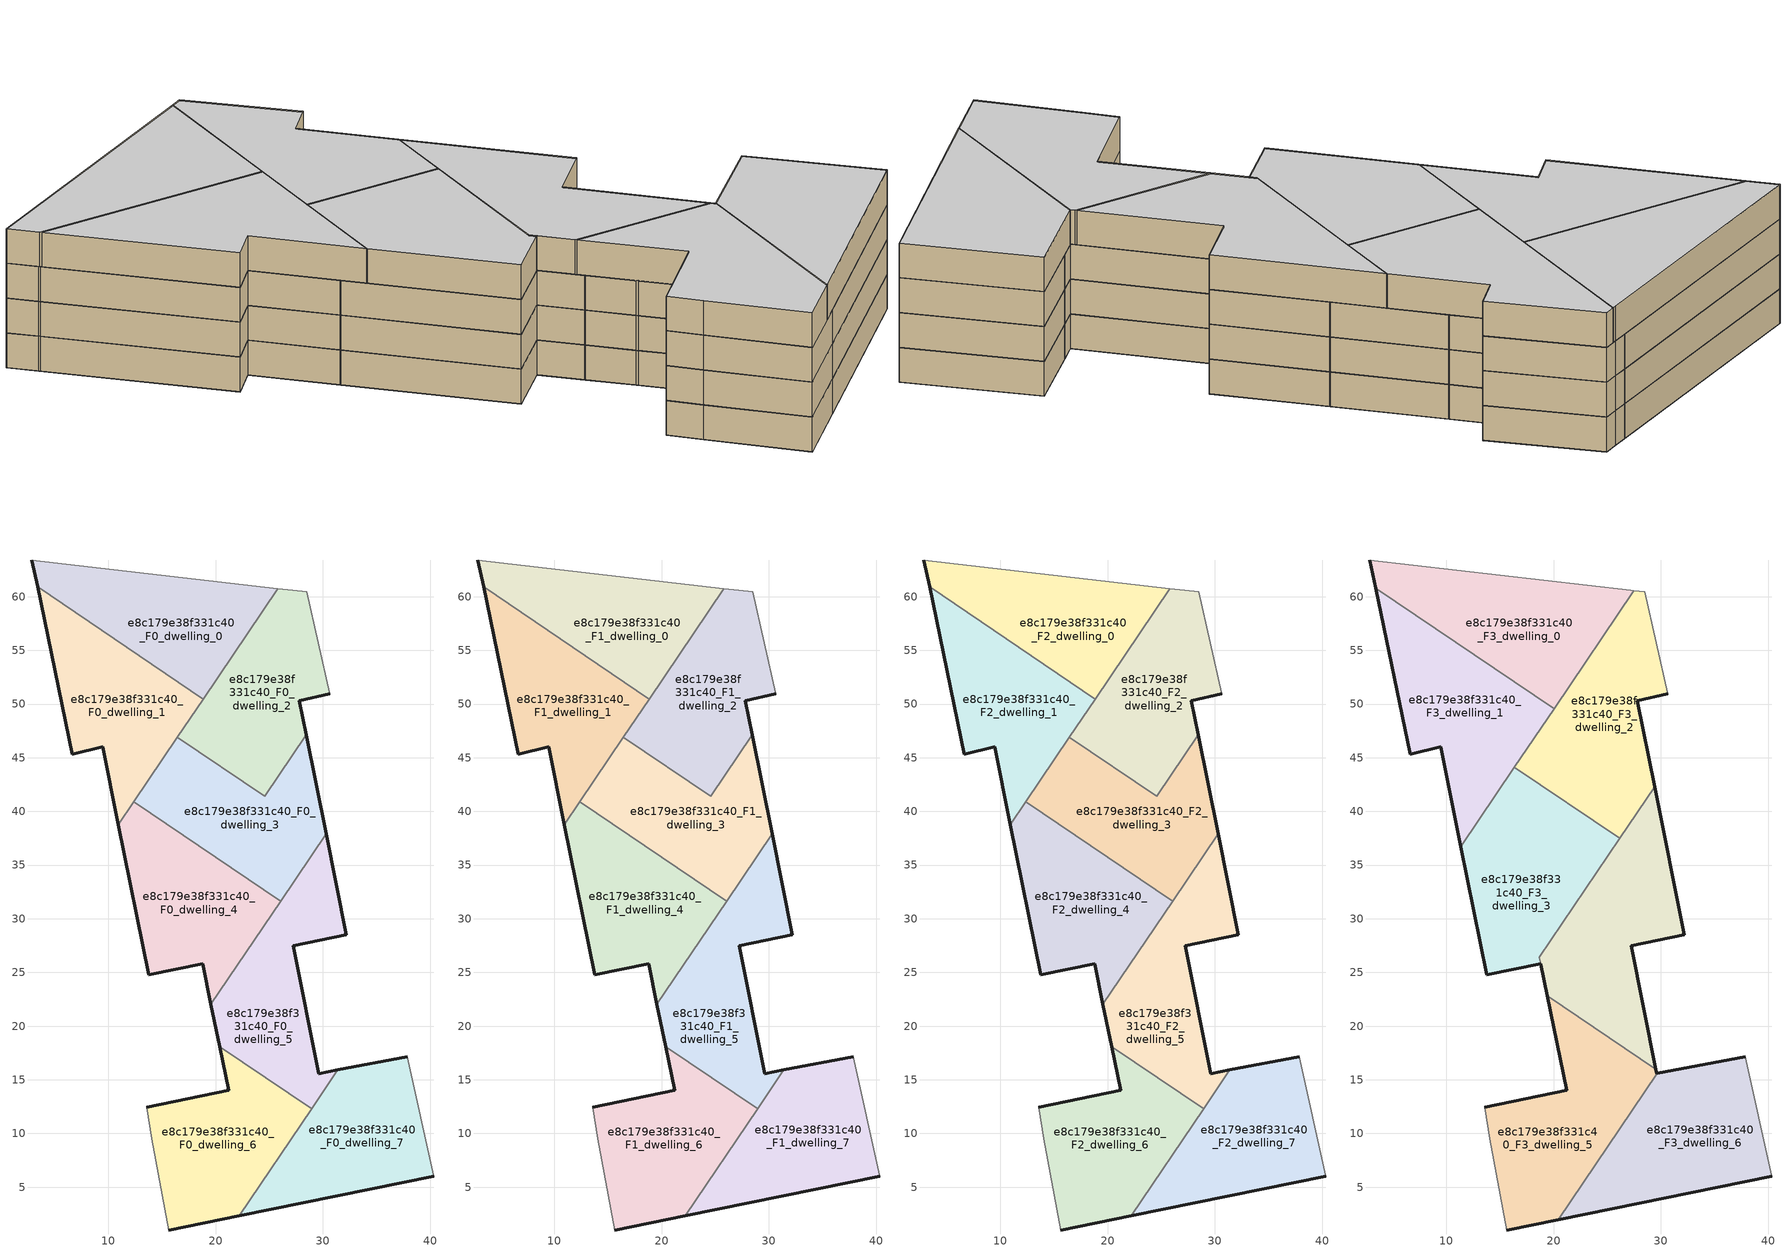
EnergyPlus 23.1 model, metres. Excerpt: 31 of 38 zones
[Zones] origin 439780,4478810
e8c179e38f331c40_F0_dwelling_0
 floor ground (EU_floor_Construction): 18.85,50.47 25.8,60.75 2.89,63.41 3.41,60.9 z0
 wall outside (EU_wall_Construction): 3.41,60.9 2.89,63.41 z0:3
 wall to e8c179e38f331c40_F0_dwelling_1 (EU_wall_Construction): 18.85,50.47 3.41,60.9 z0:3
 wall adiabatic (EU_wall_Construction): 2.89,63.41 25.8,60.75 z0:3
 wall to e8c179e38f331c40_F0_dwelling_2 (EU_wall_Construction): 25.8,60.75 18.85,50.47 z0:3
e8c179e38f331c40_F0_dwelling_1
 floor ground (EU_floor_Construction): 10.95,38.77 18.85,50.47 3.41,60.9 6.65,45.32 9.49,46 z0
 wall outside (EU_wall_Construction): 10.95,38.77 9.49,46 6.65,45.32 3.41,60.9 z0:3
 wall to e8c179e38f331c40_F0_dwelling_3 (EU_wall_Construction): 16.44,46.89 12.38,40.89 z0:3
 wall to e8c179e38f331c40_F0_dwelling_4 (EU_wall_Construction): 12.38,40.89 10.95,38.77 z0:3
 wall to e8c179e38f331c40_F0_dwelling_2 (EU_wall_Construction): 18.85,50.47 16.44,46.89 z0:3
e8c179e38f331c40_F0_dwelling_2
 floor ground (EU_floor_Construction): 24.57,41.39 28.44,47.11 27.8,50.3 30.63,50.96 28.47,60.45 27.17,60.59 25.8,60.75 16.44,46.89 z0
 wall outside (EU_wall_Construction): 30.63,50.96 27.8,50.3 28.44,47.11 z0:3
 wall to e8c179e38f331c40_F0_dwelling_3 (EU_wall_Construction): 28.44,47.11 24.57,41.39 16.44,46.89 z0:3
 wall adiabatic (EU_wall_Construction): 25.8,60.75 27.17,60.59 28.47,60.45 30.63,50.96 z0:3
e8c179e38f331c40_F0_dwelling_3
 floor ground (EU_floor_Construction): 26.06,31.65 30.29,37.9 28.44,47.11 24.57,41.39 16.44,46.89 12.38,40.89 z0
 wall outside (EU_wall_Construction): 28.44,47.11 30.29,37.9 z0:3
 wall to e8c179e38f331c40_F0_dwelling_4 (EU_wall_Construction): 26.06,31.65 12.38,40.89 z0:3
 wall to e8c179e38f331c40_F0_dwelling_5 (EU_wall_Construction): 30.29,37.9 26.06,31.65 z0:3
e8c179e38f331c40_F0_dwelling_4
 floor ground (EU_floor_Construction): 19.57,22.04 26.06,31.65 12.38,40.89 10.95,38.77 13.77,24.79 18.79,25.79 z0
 wall outside (EU_wall_Construction): 19.57,22.04 18.79,25.79 13.77,24.79 10.95,38.77 z0:3
 wall to e8c179e38f331c40_F0_dwelling_5 (EU_wall_Construction): 26.06,31.65 19.57,22.04 z0:3
e8c179e38f331c40_F0_dwelling_5
 floor ground (EU_floor_Construction): 28.93,12.3 31.38,15.92 29.6,15.59 27.22,27.51 32.17,28.51 30.29,37.9 19.57,22.04 20.39,18.08 z0
 wall outside (EU_wall_Construction): 20.39,18.08 19.57,22.04 / 30.29,37.9 32.17,28.51 27.22,27.51 29.6,15.59 31.38,15.92 z0:3
 wall to e8c179e38f331c40_F0_dwelling_6 (EU_wall_Construction): 28.93,12.3 20.39,18.08 z0:3
 wall to e8c179e38f331c40_F0_dwelling_7 (EU_wall_Construction): 31.38,15.92 28.93,12.3 z0:3
e8c179e38f331c40_F0_dwelling_6
 floor ground (EU_floor_Construction): 22.2,2.34 28.93,12.3 20.39,18.08 21.23,14.02 13.57,12.45 14.07,9.5 15.65,1.01 z0
 wall outside (EU_wall_Construction): 13.57,12.45 21.23,14.02 20.39,18.08 / 22.2,2.34 15.65,1.01 z0:3
 wall adiabatic (EU_wall_Construction): 15.65,1.01 14.07,9.5 13.57,12.45 z0:3
 wall to e8c179e38f331c40_F0_dwelling_7 (EU_wall_Construction): 28.93,12.3 22.2,2.34 z0:3
e8c179e38f331c40_F0_dwelling_7
 floor ground (EU_floor_Construction): 40.3,6 37.84,17.14 31.38,15.92 22.2,2.34 z0
 wall outside (EU_wall_Construction): 31.38,15.92 37.84,17.14 / 40.3,6 22.2,2.34 z0:3
 wall adiabatic (EU_wall_Construction): 37.84,17.14 40.3,6 z0:3
e8c179e38f331c40_F1_dwelling_0
 floor to e8c179e38f331c40_F0_dwelling_0 (EU_floor_Construction): 18.85,50.47 25.8,60.75 2.89,63.41 3.41,60.9 z3
 wall outside (EU_wall_Construction): 3.41,60.9 2.89,63.41 z3:6
 wall to e8c179e38f331c40_F1_dwelling_1 (EU_wall_Construction): 18.85,50.47 3.41,60.9 z3:6
 wall adiabatic (EU_wall_Construction): 2.89,63.41 25.8,60.75 z3:6
 wall to e8c179e38f331c40_F1_dwelling_2 (EU_wall_Construction): 25.8,60.75 18.85,50.47 z3:6
e8c179e38f331c40_F1_dwelling_1
 floor to e8c179e38f331c40_F0_dwelling_1 (EU_floor_Construction): 10.95,38.77 18.85,50.47 3.41,60.9 6.65,45.32 9.49,46 z3
 wall outside (EU_wall_Construction): 10.95,38.77 9.49,46 6.65,45.32 3.41,60.9 z3:6
 wall to e8c179e38f331c40_F1_dwelling_3 (EU_wall_Construction): 16.44,46.89 12.38,40.89 z3:6
 wall to e8c179e38f331c40_F1_dwelling_4 (EU_wall_Construction): 12.38,40.89 10.95,38.77 z3:6
 wall to e8c179e38f331c40_F1_dwelling_2 (EU_wall_Construction): 18.85,50.47 16.44,46.89 z3:6
e8c179e38f331c40_F1_dwelling_2
 floor to e8c179e38f331c40_F0_dwelling_2 (EU_floor_Construction): 24.57,41.39 28.44,47.11 27.8,50.3 30.63,50.96 28.47,60.45 27.17,60.59 25.8,60.75 16.44,46.89 z3
 wall outside (EU_wall_Construction): 30.63,50.96 27.8,50.3 28.44,47.11 z3:6
 wall to e8c179e38f331c40_F1_dwelling_3 (EU_wall_Construction): 28.44,47.11 24.57,41.39 16.44,46.89 z3:6
 wall adiabatic (EU_wall_Construction): 25.8,60.75 27.17,60.59 28.47,60.45 30.63,50.96 z3:6
e8c179e38f331c40_F1_dwelling_3
 floor to e8c179e38f331c40_F0_dwelling_3 (EU_floor_Construction): 26.06,31.65 30.29,37.9 28.44,47.11 24.57,41.39 16.44,46.89 12.38,40.89 z3
 wall outside (EU_wall_Construction): 28.44,47.11 30.29,37.9 z3:6
 wall to e8c179e38f331c40_F1_dwelling_4 (EU_wall_Construction): 26.06,31.65 12.38,40.89 z3:6
 wall to e8c179e38f331c40_F1_dwelling_5 (EU_wall_Construction): 30.29,37.9 26.06,31.65 z3:6
e8c179e38f331c40_F1_dwelling_4
 floor to e8c179e38f331c40_F0_dwelling_4 (EU_floor_Construction): 19.57,22.04 26.06,31.65 12.38,40.89 10.95,38.77 13.77,24.79 18.79,25.79 z3
 wall outside (EU_wall_Construction): 19.57,22.04 18.79,25.79 13.77,24.79 10.95,38.77 z3:6
 wall to e8c179e38f331c40_F1_dwelling_5 (EU_wall_Construction): 26.06,31.65 19.57,22.04 z3:6
e8c179e38f331c40_F1_dwelling_5
 floor to e8c179e38f331c40_F0_dwelling_5 (EU_floor_Construction): 28.93,12.3 31.38,15.92 29.6,15.59 27.22,27.51 32.17,28.51 30.29,37.9 19.57,22.04 20.39,18.08 z3
 wall outside (EU_wall_Construction): 20.39,18.08 19.57,22.04 / 30.29,37.9 32.17,28.51 27.22,27.51 29.6,15.59 31.38,15.92 z3:6
 wall to e8c179e38f331c40_F1_dwelling_6 (EU_wall_Construction): 28.93,12.3 20.39,18.08 z3:6
 wall to e8c179e38f331c40_F1_dwelling_7 (EU_wall_Construction): 31.38,15.92 28.93,12.3 z3:6
e8c179e38f331c40_F1_dwelling_6
 floor to e8c179e38f331c40_F0_dwelling_6 (EU_floor_Construction): 22.2,2.34 28.93,12.3 20.39,18.08 21.23,14.02 13.57,12.45 14.07,9.5 15.65,1.01 z3
 wall outside (EU_wall_Construction): 13.57,12.45 21.23,14.02 20.39,18.08 / 22.2,2.34 15.65,1.01 z3:6
 wall adiabatic (EU_wall_Construction): 15.65,1.01 14.07,9.5 13.57,12.45 z3:6
 wall to e8c179e38f331c40_F1_dwelling_7 (EU_wall_Construction): 28.93,12.3 22.2,2.34 z3:6
e8c179e38f331c40_F1_dwelling_7
 floor to e8c179e38f331c40_F0_dwelling_7 (EU_floor_Construction): 40.3,6 37.84,17.14 31.38,15.92 22.2,2.34 z3
 wall outside (EU_wall_Construction): 31.38,15.92 37.84,17.14 / 40.3,6 22.2,2.34 z3:6
 wall adiabatic (EU_wall_Construction): 37.84,17.14 40.3,6 z3:6
e8c179e38f331c40_F2_dwelling_0
 floor to e8c179e38f331c40_F1_dwelling_0 (EU_floor_Construction): 18.85,50.47 25.8,60.75 2.89,63.41 3.41,60.9 z6
 wall outside (EU_wall_Construction): 3.41,60.9 2.89,63.41 z6:9
 wall to e8c179e38f331c40_F2_dwelling_1 (EU_wall_Construction): 18.85,50.47 3.41,60.9 z6:9
 wall adiabatic (EU_wall_Construction): 2.89,63.41 25.8,60.75 z6:9
 wall to e8c179e38f331c40_F2_dwelling_2 (EU_wall_Construction): 25.8,60.75 18.85,50.47 z6:9
e8c179e38f331c40_F2_dwelling_1
 floor to e8c179e38f331c40_F1_dwelling_1 (EU_floor_Construction): 10.95,38.77 18.85,50.47 3.41,60.9 6.65,45.32 9.49,46 z6
 wall outside (EU_wall_Construction): 10.95,38.77 9.49,46 6.65,45.32 3.41,60.9 z6:9
 wall to e8c179e38f331c40_F2_dwelling_3 (EU_wall_Construction): 16.44,46.89 12.38,40.89 z6:9
 wall to e8c179e38f331c40_F2_dwelling_4 (EU_wall_Construction): 12.38,40.89 10.95,38.77 z6:9
 wall to e8c179e38f331c40_F2_dwelling_2 (EU_wall_Construction): 18.85,50.47 16.44,46.89 z6:9
e8c179e38f331c40_F2_dwelling_2
 floor to e8c179e38f331c40_F1_dwelling_2 (EU_floor_Construction): 24.57,41.39 28.44,47.11 27.8,50.3 30.63,50.96 28.47,60.45 27.17,60.59 25.8,60.75 16.44,46.89 z6
 wall outside (EU_wall_Construction): 30.63,50.96 27.8,50.3 28.44,47.11 z6:9
 wall to e8c179e38f331c40_F2_dwelling_3 (EU_wall_Construction): 28.44,47.11 24.57,41.39 16.44,46.89 z6:9
 wall adiabatic (EU_wall_Construction): 25.8,60.75 27.17,60.59 28.47,60.45 30.63,50.96 z6:9
e8c179e38f331c40_F2_dwelling_3
 floor to e8c179e38f331c40_F1_dwelling_3 (EU_floor_Construction): 26.06,31.65 30.29,37.9 28.44,47.11 24.57,41.39 16.44,46.89 12.38,40.89 z6
 wall outside (EU_wall_Construction): 28.44,47.11 30.29,37.9 z6:9
 wall to e8c179e38f331c40_F2_dwelling_4 (EU_wall_Construction): 26.06,31.65 12.38,40.89 z6:9
 wall to e8c179e38f331c40_F2_dwelling_5 (EU_wall_Construction): 30.29,37.9 26.06,31.65 z6:9
e8c179e38f331c40_F2_dwelling_4
 floor to e8c179e38f331c40_F1_dwelling_4 (EU_floor_Construction): 19.57,22.04 26.06,31.65 12.38,40.89 10.95,38.77 13.77,24.79 18.79,25.79 z6
 wall outside (EU_wall_Construction): 19.57,22.04 18.79,25.79 13.77,24.79 10.95,38.77 z6:9
 wall to e8c179e38f331c40_F2_dwelling_5 (EU_wall_Construction): 26.06,31.65 19.57,22.04 z6:9
e8c179e38f331c40_F2_dwelling_5
 floor to e8c179e38f331c40_F1_dwelling_5 (EU_floor_Construction): 28.93,12.3 31.38,15.92 29.6,15.59 27.22,27.51 32.17,28.51 30.29,37.9 19.57,22.04 20.39,18.08 z6
 wall outside (EU_wall_Construction): 20.39,18.08 19.57,22.04 / 30.29,37.9 32.17,28.51 27.22,27.51 29.6,15.59 31.38,15.92 z6:9
 wall to e8c179e38f331c40_F2_dwelling_6 (EU_wall_Construction): 28.93,12.3 20.39,18.08 z6:9
 wall to e8c179e38f331c40_F2_dwelling_7 (EU_wall_Construction): 31.38,15.92 28.93,12.3 z6:9
e8c179e38f331c40_F2_dwelling_6
 floor to e8c179e38f331c40_F1_dwelling_6 (EU_floor_Construction): 22.2,2.34 28.93,12.3 20.39,18.08 21.23,14.02 13.57,12.45 14.07,9.5 15.65,1.01 z6
 wall outside (EU_wall_Construction): 13.57,12.45 21.23,14.02 20.39,18.08 / 22.2,2.34 15.65,1.01 z6:9
 wall adiabatic (EU_wall_Construction): 15.65,1.01 14.07,9.5 13.57,12.45 z6:9
 wall to e8c179e38f331c40_F2_dwelling_7 (EU_wall_Construction): 28.93,12.3 22.2,2.34 z6:9
e8c179e38f331c40_F2_dwelling_7
 floor to e8c179e38f331c40_F1_dwelling_7 (EU_floor_Construction): 40.3,6 37.84,17.14 31.38,15.92 22.2,2.34 z6
 wall outside (EU_wall_Construction): 31.38,15.92 37.84,17.14 / 40.3,6 22.2,2.34 z6:9
 wall adiabatic (EU_wall_Construction): 37.84,17.14 40.3,6 z6:9
e8c179e38f331c40_F3_dwelling_0
 floor to e8c179e38f331c40_F2_dwelling_0 (EU_floor_Construction): 18.85,50.47 25.8,60.75 2.89,63.41 3.42,60.9 z9
 floor to e8c179e38f331c40_F2_dwelling_2 (EU_floor_Construction): 20.04,49.57 27.47,60.56 27.17,60.59 25.8,60.75 18.81,50.4 z9
 floor to e8c179e38f331c40_F2_dwelling_1 (EU_floor_Construction): 18.81,50.4 18.85,50.47 3.42,60.9 3.44,60.79 z9
 wall outside (EU_wall_Construction): 3.44,60.79 2.89,63.41 z9:12
 wall adiabatic (EU_wall_Construction): 2.89,63.41 27.17,60.59 27.47,60.56 z9:12
 wall to e8c179e38f331c40_F3_dwelling_1 (EU_wall_Construction): 20.04,49.57 3.44,60.79 z9:12
 wall to e8c179e38f331c40_F3_dwelling_2 (EU_wall_Construction): 27.47,60.56 20.04,49.57 z9:12
 ceiling to e8c179e38f331c40_F4_dwelling_0 (EU_floor_Construction): 27.17,60.59 27.47,60.56 20.04,49.57 3.44,60.79 2.89,63.41 z12
e8c179e38f331c40_F3_dwelling_1
 floor to e8c179e38f331c40_F2_dwelling_1 (EU_floor_Construction): 10.95,38.77 18.81,50.4 3.44,60.79 6.65,45.32 9.49,46 z9
 floor to e8c179e38f331c40_F2_dwelling_3 (EU_floor_Construction): 13.61,40.06 17.67,46.06 16.44,46.89 12.38,40.89 z9
 floor to e8c179e38f331c40_F2_dwelling_2 (EU_floor_Construction): 17.67,46.06 20.04,49.57 18.81,50.4 16.44,46.89 z9
 floor to e8c179e38f331c40_F2_dwelling_4 (EU_floor_Construction): 11.36,36.73 13.61,40.06 12.38,40.89 10.95,38.77 z9
 wall outside (EU_wall_Construction): 11.36,36.73 9.49,46 6.65,45.32 3.44,60.79 z9:12
 wall to e8c179e38f331c40_F3_dwelling_3 (EU_wall_Construction): 16.35,44.11 11.36,36.73 z9:12
 wall to e8c179e38f331c40_F3_dwelling_2 (EU_wall_Construction): 20.04,49.57 16.35,44.11 z9:12
 ceiling to e8c179e38f331c40_F4_dwelling_1 (EU_floor_Construction): 20.04,49.57 11.36,36.73 9.49,46 6.65,45.32 3.44,60.79 z12
e8c179e38f331c40_F3_dwelling_2
 floor to e8c179e38f331c40_F2_dwelling_2 (EU_floor_Construction): 24.57,41.39 28.44,47.11 27.8,50.3 30.63,50.96 28.47,60.45 27.47,60.56 17.67,46.06 z9
 floor to e8c179e38f331c40_F2_dwelling_3 (EU_floor_Construction): 26.14,37.49 29.4,42.31 28.44,47.11 24.57,41.39 17.67,46.06 16.35,44.11 z9
 wall outside (EU_wall_Construction): 30.63,50.96 27.8,50.3 29.4,42.31 z9:12
 wall adiabatic (EU_wall_Construction): 27.47,60.56 28.47,60.45 30.63,50.96 z9:12
 wall to e8c179e38f331c40_F3_dwelling_3 (EU_wall_Construction): 26.14,37.49 16.35,44.11 z9:12
 wall to e8c179e38f331c40_F3_dwelling_4 (EU_wall_Construction): 29.4,42.31 26.14,37.49 z9:12
 ceiling to e8c179e38f331c40_F4_dwelling_2 (EU_floor_Construction): 28.47,60.45 30.63,50.96 27.8,50.3 29.4,42.31 26.14,37.49 16.35,44.11 27.47,60.56 z12
e8c179e38f331c40_F3_dwelling_3
 floor to e8c179e38f331c40_F2_dwelling_3 (EU_floor_Construction): 23.41,33.44 26.14,37.49 16.35,44.11 13.61,40.06 z9
 floor to e8c179e38f331c40_F2_dwelling_4 (EU_floor_Construction): 18.79,25.79 18.66,26.42 23.41,33.44 13.61,40.06 11.36,36.73 13.77,24.79 z9
 wall outside (EU_wall_Construction): 18.79,25.79 13.77,24.79 11.36,36.73 z9:12
 wall to e8c179e38f331c40_F3_dwelling_4 (EU_wall_Construction): 26.14,37.49 18.66,26.42 18.79,25.79 z9:12
 ceiling to e8c179e38f331c40_F4_dwelling_3 (EU_floor_Construction): 26.14,37.49 18.66,26.42 18.79,25.79 13.77,24.79 11.36,36.73 16.35,44.11 z12
e8c179e38f331c40_F3_dwelling_4
 floor to e8c179e38f331c40_F2_dwelling_4 (EU_floor_Construction): 19.88,22.5 26.06,31.65 23.41,33.44 18.66,26.42 19.41,22.81 z9
 floor to e8c179e38f331c40_F2_dwelling_5 (EU_floor_Construction): 29.52,15.98 27.22,27.51 32.17,28.51 30.29,37.9 19.88,22.5 z9
 floor to e8c179e38f331c40_F2_dwelling_3 (EU_floor_Construction): 26.06,31.65 30.29,37.9 29.4,42.31 23.41,33.44 z9
 wall outside (EU_wall_Construction): 29.4,42.31 32.17,28.51 27.22,27.51 29.52,15.98 / 19.41,22.81 18.8,25.78 z9:12; 18.79,25.79,12 18.8,25.78,9 18.79,25.79,9
 wall to e8c179e38f331c40_F3_dwelling_5 (EU_wall_Construction): 29.52,15.98 19.41,22.81 z9:12
 ceiling to e8c179e38f331c40_F4_dwelling_4 (EU_floor_Construction): 29.4,42.31 32.17,28.51 27.22,27.51 29.52,15.98 19.41,22.81 18.66,26.42 z12
e8c179e38f331c40_F3_dwelling_5
 floor to e8c179e38f331c40_F2_dwelling_5 (EU_floor_Construction): 27.9,13 29.65,15.59 29.6,15.59 29.52,15.98 19.88,22.5 19.57,22.04 20.39,18.08 z9
 floor to e8c179e38f331c40_F2_dwelling_6 (EU_floor_Construction): 20.45,1.98 27.9,13 20.39,18.08 21.23,14.02 13.57,12.45 14.07,9.5 15.65,1.01 z9
 floor to e8c179e38f331c40_F2_dwelling_4 (EU_floor_Construction): 19.57,22.04 19.88,22.5 19.41,22.81 z9
 wall outside (EU_wall_Construction): 29.52,15.98 29.6,15.59 29.65,15.59 / 20.45,1.98 15.65,1.01 / 13.57,12.45 21.23,14.02 19.41,22.81 z9:12
 wall to e8c179e38f331c40_F3_dwelling_6 (EU_wall_Construction): 29.65,15.59 20.45,1.98 z9:12
 wall adiabatic (EU_wall_Construction): 15.65,1.01 14.07,9.5 13.57,12.45 z9:12
 ceiling to e8c179e38f331c40_F4_dwelling_5 (EU_floor_Construction): 29.52,15.98 29.6,15.59 29.65,15.59 20.45,1.98 15.65,1.01 14.07,9.5 13.57,12.45 21.23,14.02 19.41,22.81 z12
e8c179e38f331c40_F3_dwelling_6
 floor to e8c179e38f331c40_F2_dwelling_6 (EU_floor_Construction): 22.2,2.34 28.93,12.3 27.9,13 20.45,1.98 z9
 floor to e8c179e38f331c40_F2_dwelling_7 (EU_floor_Construction): 40.3,6 37.84,17.14 31.38,15.92 22.2,2.34 z9
 floor to e8c179e38f331c40_F2_dwelling_5 (EU_floor_Construction): 28.93,12.3 31.38,15.92 29.65,15.59 27.9,13 z9
 wall outside (EU_wall_Construction): 29.65,15.59 37.84,17.14 / 40.3,6 20.45,1.98 z9:12
 wall adiabatic (EU_wall_Construction): 37.84,17.14 40.3,6 z9:12
 ceiling to e8c179e38f331c40_F4_dwelling_6 (EU_floor_Construction): 37.84,17.14 40.3,6 20.45,1.98 29.65,15.59 z12
[Building]
EU S2 Campaign: North Axis=0; Terrain=City; Solar Distribution=FullExterior
[Site:Location]
Madrid: Latitude=40.5; Longitude=-3.5; Time Zone=1; Elevation=609
[SizingPeriod:WeatherFileDays]
AnnualSizingPeriod: Begin Month=1; Begin Day of Month=1; End Month=12; End Day of Month=31; Day of Week for Start Day=Monday; Use Weather File Daylight Saving Period=No; Use Weather File Rain and Snow Indicators=No
[MATERIAL]
EU_InternalMass_Material: Roughness=MediumRough; Thickness=0.1; Conductivity=1; Density=1800; Specific Heat=900; Thermal Absorptance=0.9; Solar Absorptance=0.7; Visible Absorptance=0.7
[MATERIAL:NOMASS] Roughness=MediumRough; Thermal Absorptance=0.9; Solar Absorptance=0.7; Visible Absorptance=0.7
Name | Thermal Resistance
EU_wall_NoMass | 0.459673
EU_floor_NoMass | 0.788942
[CONSTRUCTION]
EU_wall_Construction: EU_wall_NoMass
EU_floor_Construction: EU_floor_NoMass
EU_InternalMass_Construction: EU_InternalMass_Material
[ZONE] Type=1; Multiplier=1; Ceiling Height=autocalculate; Floor Area=autocalculate; Part of Total Floor Area=Yes
Name | Volume
e8c179e38f331c40_F0_dwelling_0; e8c179e38f331c40_F1_dwelling_0; e8c179e38f331c40_F2_dwelling_0 | 431.046
e8c179e38f331c40_F3_dwelling_0 | 492.571
e8c179e38f331c40_F0_dwelling_1; e8c179e38f331c40_F1_dwelling_1; e8c179e38f331c40_F2_dwelling_1 | 430.988
e8c179e38f331c40_F3_dwelling_1 | 492.543
e8c179e38f331c40_F0_dwelling_2; e8c179e38f331c40_F1_dwelling_2; e8c179e38f331c40_F2_dwelling_2 | 430.997
e8c179e38f331c40_F3_dwelling_2 | 492.549
e8c179e38f331c40_F0_dwelling_3; e8c179e38f331c40_F1_dwelling_3; e8c179e38f331c40_F2_dwelling_3; e8c179e38f331c40_F0_dwelling_7; e8c179e38f331c40_F1_dwelling_7; e8c179e38f331c40_F2_dwelling_7 | 430.975
e8c179e38f331c40_F3_dwelling_3 | 493.211
e8c179e38f331c40_F0_dwelling_4; e8c179e38f331c40_F1_dwelling_4; e8c179e38f331c40_F2_dwelling_4 | 431.017
e8c179e38f331c40_F3_dwelling_4 | 491.951
e8c179e38f331c40_F0_dwelling_5; e8c179e38f331c40_F1_dwelling_5; e8c179e38f331c40_F2_dwelling_5 | 430.977
e8c179e38f331c40_F3_dwelling_5 | 492.572
e8c179e38f331c40_F0_dwelling_6; e8c179e38f331c40_F1_dwelling_6; e8c179e38f331c40_F2_dwelling_6 | 431.001
e8c179e38f331c40_F3_dwelling_6 | 492.578
[INTERNALMASS] Construction=EU_InternalMass_Construction
Name | Zone or ZoneList | Surface Area
e8c179e38f331c40_F0_dwelling_0_EU_InternalMass | e8c179e38f331c40_F0_dwelling_0 | 143.681
e8c179e38f331c40_F0_dwelling_1_EU_InternalMass | e8c179e38f331c40_F0_dwelling_1 | 143.663
e8c179e38f331c40_F0_dwelling_2_EU_InternalMass | e8c179e38f331c40_F0_dwelling_2 | 143.667
e8c179e38f331c40_F0_dwelling_3_EU_InternalMass | e8c179e38f331c40_F0_dwelling_3 | 143.659
e8c179e38f331c40_F0_dwelling_4_EU_InternalMass | e8c179e38f331c40_F0_dwelling_4 | 143.674
e8c179e38f331c40_F0_dwelling_5_EU_InternalMass | e8c179e38f331c40_F0_dwelling_5 | 143.655
e8c179e38f331c40_F0_dwelling_6_EU_InternalMass | e8c179e38f331c40_F0_dwelling_6 | 143.667
e8c179e38f331c40_F0_dwelling_7_EU_InternalMass | e8c179e38f331c40_F0_dwelling_7 | 143.658
e8c179e38f331c40_F1_dwelling_0_EU_InternalMass | e8c179e38f331c40_F1_dwelling_0 | 143.681
e8c179e38f331c40_F1_dwelling_1_EU_InternalMass | e8c179e38f331c40_F1_dwelling_1 | 143.663
e8c179e38f331c40_F1_dwelling_2_EU_InternalMass | e8c179e38f331c40_F1_dwelling_2 | 143.667
e8c179e38f331c40_F1_dwelling_3_EU_InternalMass | e8c179e38f331c40_F1_dwelling_3 | 143.659
e8c179e38f331c40_F1_dwelling_4_EU_InternalMass | e8c179e38f331c40_F1_dwelling_4 | 143.674
e8c179e38f331c40_F1_dwelling_5_EU_InternalMass | e8c179e38f331c40_F1_dwelling_5 | 143.655
e8c179e38f331c40_F1_dwelling_6_EU_InternalMass | e8c179e38f331c40_F1_dwelling_6 | 143.667
e8c179e38f331c40_F1_dwelling_7_EU_InternalMass | e8c179e38f331c40_F1_dwelling_7 | 143.658
e8c179e38f331c40_F2_dwelling_0_EU_InternalMass | e8c179e38f331c40_F2_dwelling_0 | 143.681
e8c179e38f331c40_F2_dwelling_1_EU_InternalMass | e8c179e38f331c40_F2_dwelling_1 | 143.663
e8c179e38f331c40_F2_dwelling_2_EU_InternalMass | e8c179e38f331c40_F2_dwelling_2 | 143.667
e8c179e38f331c40_F2_dwelling_3_EU_InternalMass | e8c179e38f331c40_F2_dwelling_3 | 143.659
e8c179e38f331c40_F2_dwelling_4_EU_InternalMass | e8c179e38f331c40_F2_dwelling_4 | 143.674
e8c179e38f331c40_F2_dwelling_5_EU_InternalMass | e8c179e38f331c40_F2_dwelling_5 | 143.655
e8c179e38f331c40_F2_dwelling_6_EU_InternalMass | e8c179e38f331c40_F2_dwelling_6 | 143.667
e8c179e38f331c40_F2_dwelling_7_EU_InternalMass | e8c179e38f331c40_F2_dwelling_7 | 143.658
e8c179e38f331c40_F3_dwelling_0_EU_InternalMass | e8c179e38f331c40_F3_dwelling_0 | 164.194
e8c179e38f331c40_F3_dwelling_1_EU_InternalMass | e8c179e38f331c40_F3_dwelling_1 | 164.182
e8c179e38f331c40_F3_dwelling_2_EU_InternalMass | e8c179e38f331c40_F3_dwelling_2 | 164.183
e8c179e38f331c40_F3_dwelling_3_EU_InternalMass | e8c179e38f331c40_F3_dwelling_3 | 164.403
e8c179e38f331c40_F3_dwelling_4_EU_InternalMass | e8c179e38f331c40_F3_dwelling_4 | 163.98
e8c179e38f331c40_F3_dwelling_5_EU_InternalMass | e8c179e38f331c40_F3_dwelling_5 | 164.19
e8c179e38f331c40_F3_dwelling_6_EU_InternalMass | e8c179e38f331c40_F3_dwelling_6 | 164.193
[OTHEREQUIPMENT] Fuel Type=Electricity; Design Level Calculation Method=Watts/Area; Power per Zone Floor Area=1; Fraction Latent=0; Fraction Radiant=0; Fraction Lost=0; Carbon Dioxide Generation Rate=0; EndUse Subcategory=EU_Step8_InternalGains
Name | Zone or ZoneList or Space or SpaceList | Schedule
EU_Step8_InternalGain_e8c179e38f331c40_F0_dwelling_0_f000 | e8c179e38f331c40_F0_dwelling_0 | EU_Step8_GainSchedule_e8c179e38f331c40_F0_dwelling_0_f000
EU_Step8_InternalGain_e8c179e38f331c40_F0_dwelling_1_f000 | e8c179e38f331c40_F0_dwelling_1 | EU_Step8_GainSchedule_e8c179e38f331c40_F0_dwelling_1_f000
EU_Step8_InternalGain_e8c179e38f331c40_F0_dwelling_2_f000 | e8c179e38f331c40_F0_dwelling_2 | EU_Step8_GainSchedule_e8c179e38f331c40_F0_dwelling_2_f000
EU_Step8_InternalGain_e8c179e38f331c40_F0_dwelling_3_f000 | e8c179e38f331c40_F0_dwelling_3 | EU_Step8_GainSchedule_e8c179e38f331c40_F0_dwelling_3_f000
EU_Step8_InternalGain_e8c179e38f331c40_F0_dwelling_4_f000 | e8c179e38f331c40_F0_dwelling_4 | EU_Step8_GainSchedule_e8c179e38f331c40_F0_dwelling_4_f000
EU_Step8_InternalGain_e8c179e38f331c40_F0_dwelling_5_f000 | e8c179e38f331c40_F0_dwelling_5 | EU_Step8_GainSchedule_e8c179e38f331c40_F0_dwelling_5_f000
EU_Step8_InternalGain_e8c179e38f331c40_F0_dwelling_6_f000 | e8c179e38f331c40_F0_dwelling_6 | EU_Step8_GainSchedule_e8c179e38f331c40_F0_dwelling_6_f000
EU_Step8_InternalGain_e8c179e38f331c40_F0_dwelling_7_f000 | e8c179e38f331c40_F0_dwelling_7 | EU_Step8_GainSchedule_e8c179e38f331c40_F0_dwelling_7_f000
EU_Step8_InternalGain_e8c179e38f331c40_F1_dwelling_0_f000 | e8c179e38f331c40_F1_dwelling_0 | EU_Step8_GainSchedule_e8c179e38f331c40_F1_dwelling_0_f000
EU_Step8_InternalGain_e8c179e38f331c40_F1_dwelling_1_f000 | e8c179e38f331c40_F1_dwelling_1 | EU_Step8_GainSchedule_e8c179e38f331c40_F1_dwelling_1_f000
EU_Step8_InternalGain_e8c179e38f331c40_F1_dwelling_2_f000 | e8c179e38f331c40_F1_dwelling_2 | EU_Step8_GainSchedule_e8c179e38f331c40_F1_dwelling_2_f000
EU_Step8_InternalGain_e8c179e38f331c40_F1_dwelling_3_f000 | e8c179e38f331c40_F1_dwelling_3 | EU_Step8_GainSchedule_e8c179e38f331c40_F1_dwelling_3_f000
EU_Step8_InternalGain_e8c179e38f331c40_F1_dwelling_4_f000 | e8c179e38f331c40_F1_dwelling_4 | EU_Step8_GainSchedule_e8c179e38f331c40_F1_dwelling_4_f000
EU_Step8_InternalGain_e8c179e38f331c40_F1_dwelling_5_f000 | e8c179e38f331c40_F1_dwelling_5 | EU_Step8_GainSchedule_e8c179e38f331c40_F1_dwelling_5_f000
EU_Step8_InternalGain_e8c179e38f331c40_F1_dwelling_6_f000 | e8c179e38f331c40_F1_dwelling_6 | EU_Step8_GainSchedule_e8c179e38f331c40_F1_dwelling_6_f000
EU_Step8_InternalGain_e8c179e38f331c40_F1_dwelling_7_f000 | e8c179e38f331c40_F1_dwelling_7 | EU_Step8_GainSchedule_e8c179e38f331c40_F1_dwelling_7_f000
EU_Step8_InternalGain_e8c179e38f331c40_F2_dwelling_0_f000 | e8c179e38f331c40_F2_dwelling_0 | EU_Step8_GainSchedule_e8c179e38f331c40_F2_dwelling_0_f000
EU_Step8_InternalGain_e8c179e38f331c40_F2_dwelling_1_f000 | e8c179e38f331c40_F2_dwelling_1 | EU_Step8_GainSchedule_e8c179e38f331c40_F2_dwelling_1_f000
EU_Step8_InternalGain_e8c179e38f331c40_F2_dwelling_2_f000 | e8c179e38f331c40_F2_dwelling_2 | EU_Step8_GainSchedule_e8c179e38f331c40_F2_dwelling_2_f000
EU_Step8_InternalGain_e8c179e38f331c40_F2_dwelling_3_f000 | e8c179e38f331c40_F2_dwelling_3 | EU_Step8_GainSchedule_e8c179e38f331c40_F2_dwelling_3_f000
EU_Step8_InternalGain_e8c179e38f331c40_F2_dwelling_4_f000 | e8c179e38f331c40_F2_dwelling_4 | EU_Step8_GainSchedule_e8c179e38f331c40_F2_dwelling_4_f000
EU_Step8_InternalGain_e8c179e38f331c40_F2_dwelling_5_f000 | e8c179e38f331c40_F2_dwelling_5 | EU_Step8_GainSchedule_e8c179e38f331c40_F2_dwelling_5_f000
EU_Step8_InternalGain_e8c179e38f331c40_F2_dwelling_6_f000 | e8c179e38f331c40_F2_dwelling_6 | EU_Step8_GainSchedule_e8c179e38f331c40_F2_dwelling_6_f000
EU_Step8_InternalGain_e8c179e38f331c40_F2_dwelling_7_f000 | e8c179e38f331c40_F2_dwelling_7 | EU_Step8_GainSchedule_e8c179e38f331c40_F2_dwelling_7_f000
EU_Step8_InternalGain_e8c179e38f331c40_F3_dwelling_0_f000 | e8c179e38f331c40_F3_dwelling_0 | EU_Step8_GainSchedule_e8c179e38f331c40_F3_dwelling_0_f000
EU_Step8_InternalGain_e8c179e38f331c40_F3_dwelling_1_f000 | e8c179e38f331c40_F3_dwelling_1 | EU_Step8_GainSchedule_e8c179e38f331c40_F3_dwelling_1_f000
EU_Step8_InternalGain_e8c179e38f331c40_F3_dwelling_2_f000 | e8c179e38f331c40_F3_dwelling_2 | EU_Step8_GainSchedule_e8c179e38f331c40_F3_dwelling_2_f000
EU_Step8_InternalGain_e8c179e38f331c40_F3_dwelling_3_f000 | e8c179e38f331c40_F3_dwelling_3 | EU_Step8_GainSchedule_e8c179e38f331c40_F3_dwelling_3_f000
EU_Step8_InternalGain_e8c179e38f331c40_F3_dwelling_4_f000 | e8c179e38f331c40_F3_dwelling_4 | EU_Step8_GainSchedule_e8c179e38f331c40_F3_dwelling_4_f000
EU_Step8_InternalGain_e8c179e38f331c40_F3_dwelling_5_f000 | e8c179e38f331c40_F3_dwelling_5 | EU_Step8_GainSchedule_e8c179e38f331c40_F3_dwelling_5_f000
EU_Step8_InternalGain_e8c179e38f331c40_F3_dwelling_6_f000 | e8c179e38f331c40_F3_dwelling_6 | EU_Step8_GainSchedule_e8c179e38f331c40_F3_dwelling_6_f000
[ZONEVENTILATION:DESIGNFLOWRATE] Schedule=EU_AlwaysOn; Design Flow Rate Calculation Method=AirChanges/Hour; Air Changes per Hour=0.719161; Ventilation Type=Natural; Fan Pressure Rise=0; Fan Total Efficiency=1; Constant Term Coefficient=1; Temperature Term Coefficient=0; Velocity Term Coefficient=0; Velocity Squared Term Coefficient=0; Minimum Indoor Temperature=-100; Maximum Indoor Temperature=100; Delta Temperature=-100; Minimum Outdoor Temperature=-100; Maximum Outdoor Temperature=100; Maximum Wind Speed=40
Name | Zone or ZoneList or Space or SpaceList
EU_ConstantAir_e8c179e38f331c40_F0_dwelling_0 | e8c179e38f331c40_F0_dwelling_0
EU_ConstantAir_e8c179e38f331c40_F0_dwelling_1 | e8c179e38f331c40_F0_dwelling_1
EU_ConstantAir_e8c179e38f331c40_F0_dwelling_2 | e8c179e38f331c40_F0_dwelling_2
EU_ConstantAir_e8c179e38f331c40_F0_dwelling_3 | e8c179e38f331c40_F0_dwelling_3
EU_ConstantAir_e8c179e38f331c40_F0_dwelling_4 | e8c179e38f331c40_F0_dwelling_4
EU_ConstantAir_e8c179e38f331c40_F0_dwelling_5 | e8c179e38f331c40_F0_dwelling_5
EU_ConstantAir_e8c179e38f331c40_F0_dwelling_6 | e8c179e38f331c40_F0_dwelling_6
EU_ConstantAir_e8c179e38f331c40_F0_dwelling_7 | e8c179e38f331c40_F0_dwelling_7
EU_ConstantAir_e8c179e38f331c40_F1_dwelling_0 | e8c179e38f331c40_F1_dwelling_0
EU_ConstantAir_e8c179e38f331c40_F1_dwelling_1 | e8c179e38f331c40_F1_dwelling_1
EU_ConstantAir_e8c179e38f331c40_F1_dwelling_2 | e8c179e38f331c40_F1_dwelling_2
EU_ConstantAir_e8c179e38f331c40_F1_dwelling_3 | e8c179e38f331c40_F1_dwelling_3
EU_ConstantAir_e8c179e38f331c40_F1_dwelling_4 | e8c179e38f331c40_F1_dwelling_4
EU_ConstantAir_e8c179e38f331c40_F1_dwelling_5 | e8c179e38f331c40_F1_dwelling_5
EU_ConstantAir_e8c179e38f331c40_F1_dwelling_6 | e8c179e38f331c40_F1_dwelling_6
EU_ConstantAir_e8c179e38f331c40_F1_dwelling_7 | e8c179e38f331c40_F1_dwelling_7
EU_ConstantAir_e8c179e38f331c40_F2_dwelling_0 | e8c179e38f331c40_F2_dwelling_0
EU_ConstantAir_e8c179e38f331c40_F2_dwelling_1 | e8c179e38f331c40_F2_dwelling_1
EU_ConstantAir_e8c179e38f331c40_F2_dwelling_2 | e8c179e38f331c40_F2_dwelling_2
EU_ConstantAir_e8c179e38f331c40_F2_dwelling_3 | e8c179e38f331c40_F2_dwelling_3
EU_ConstantAir_e8c179e38f331c40_F2_dwelling_4 | e8c179e38f331c40_F2_dwelling_4
EU_ConstantAir_e8c179e38f331c40_F2_dwelling_5 | e8c179e38f331c40_F2_dwelling_5
EU_ConstantAir_e8c179e38f331c40_F2_dwelling_6 | e8c179e38f331c40_F2_dwelling_6
EU_ConstantAir_e8c179e38f331c40_F2_dwelling_7 | e8c179e38f331c40_F2_dwelling_7
EU_ConstantAir_e8c179e38f331c40_F3_dwelling_0 | e8c179e38f331c40_F3_dwelling_0
EU_ConstantAir_e8c179e38f331c40_F3_dwelling_1 | e8c179e38f331c40_F3_dwelling_1
EU_ConstantAir_e8c179e38f331c40_F3_dwelling_2 | e8c179e38f331c40_F3_dwelling_2
EU_ConstantAir_e8c179e38f331c40_F3_dwelling_3 | e8c179e38f331c40_F3_dwelling_3
EU_ConstantAir_e8c179e38f331c40_F3_dwelling_4 | e8c179e38f331c40_F3_dwelling_4
EU_ConstantAir_e8c179e38f331c40_F3_dwelling_5 | e8c179e38f331c40_F3_dwelling_5
EU_ConstantAir_e8c179e38f331c40_F3_dwelling_6 | e8c179e38f331c40_F3_dwelling_6
[HVACTEMPLATE:THERMOSTAT] Constant Heating Setpoint=20; Constant Cooling Setpoint=50
EU_HeatOnly_e8c179e38f331c40_F0_dwelling_0; EU_HeatOnly_e8c179e38f331c40_F0_dwelling_1; EU_HeatOnly_e8c179e38f331c40_F0_dwelling_2; EU_HeatOnly_e8c179e38f331c40_F0_dwelling_3; EU_HeatOnly_e8c179e38f331c40_F0_dwelling_4; EU_HeatOnly_e8c179e38f331c40_F0_dwelling_5; EU_HeatOnly_e8c179e38f331c40_F0_dwelling_6; EU_HeatOnly_e8c179e38f331c40_F0_dwelling_7; EU_HeatOnly_e8c179e38f331c40_F1_dwelling_0; EU_HeatOnly_e8c179e38f331c40_F1_dwelling_1; EU_HeatOnly_e8c179e38f331c40_F1_dwelling_2; EU_HeatOnly_e8c179e38f331c40_F1_dwelling_3; EU_HeatOnly_e8c179e38f331c40_F1_dwelling_4; EU_HeatOnly_e8c179e38f331c40_F1_dwelling_5; EU_HeatOnly_e8c179e38f331c40_F1_dwelling_6; EU_HeatOnly_e8c179e38f331c40_F1_dwelling_7; EU_HeatOnly_e8c179e38f331c40_F2_dwelling_0; EU_HeatOnly_e8c179e38f331c40_F2_dwelling_1; EU_HeatOnly_e8c179e38f331c40_F2_dwelling_2; EU_HeatOnly_e8c179e38f331c40_F2_dwelling_3; EU_HeatOnly_e8c179e38f331c40_F2_dwelling_4; EU_HeatOnly_e8c179e38f331c40_F2_dwelling_5; EU_HeatOnly_e8c179e38f331c40_F2_dwelling_6; EU_HeatOnly_e8c179e38f331c40_F2_dwelling_7; EU_HeatOnly_e8c179e38f331c40_F3_dwelling_0; EU_HeatOnly_e8c179e38f331c40_F3_dwelling_1; EU_HeatOnly_e8c179e38f331c40_F3_dwelling_2; EU_HeatOnly_e8c179e38f331c40_F3_dwelling_3; EU_HeatOnly_e8c179e38f331c40_F3_dwelling_4; EU_HeatOnly_e8c179e38f331c40_F3_dwelling_5; EU_HeatOnly_e8c179e38f331c40_F3_dwelling_6; EU_HeatOnly_e8c179e38f331c40_F4_dwelling_0; EU_HeatOnly_e8c179e38f331c40_F4_dwelling_1; EU_HeatOnly_e8c179e38f331c40_F4_dwelling_2; EU_HeatOnly_e8c179e38f331c40_F4_dwelling_3; EU_HeatOnly_e8c179e38f331c40_F4_dwelling_4; EU_HeatOnly_e8c179e38f331c40_F4_dwelling_5; EU_HeatOnly_e8c179e38f331c40_F4_dwelling_6
[HVACTEMPLATE:ZONE:IDEALLOADSAIRSYSTEM] System Availability Schedule=EU_AlwaysOn; Maximum Heating Supply Air Temperature=50; Minimum Cooling Supply Air Temperature=13; Maximum Heating Supply Air Humidity Ratio=0.0156; Minimum Cooling Supply Air Humidity Ratio=0.0077; Heating Limit=NoLimit; Cooling Limit=NoLimit; Heating Availability Schedule=EU_AlwaysOn; Cooling Availability Schedule=EU_CoolingOff; Dehumidification Control Type=ConstantSensibleHeatRatio; Cooling Sensible Heat Ratio=0.7; Dehumidification Setpoint=60; Humidification Control Type=None; Humidification Setpoint=30; Outdoor Air Method=None; Outdoor Air Flow Rate per Person=0.00944; Outdoor Air Flow Rate per Zone Floor Area=0; Outdoor Air Flow Rate per Zone=0; Demand Controlled Ventilation Type=None; Outdoor Air Economizer Type=NoEconomizer; Heat Recovery Type=None; Sensible Heat Recovery Effectiveness=0.7; Latent Heat Recovery Effectiveness=0.65
Name | Template Thermostat
e8c179e38f331c40_F0_dwelling_0 | EU_HeatOnly_e8c179e38f331c40_F0_dwelling_0
e8c179e38f331c40_F0_dwelling_1 | EU_HeatOnly_e8c179e38f331c40_F0_dwelling_1
e8c179e38f331c40_F0_dwelling_2 | EU_HeatOnly_e8c179e38f331c40_F0_dwelling_2
e8c179e38f331c40_F0_dwelling_3 | EU_HeatOnly_e8c179e38f331c40_F0_dwelling_3
e8c179e38f331c40_F0_dwelling_4 | EU_HeatOnly_e8c179e38f331c40_F0_dwelling_4
e8c179e38f331c40_F0_dwelling_5 | EU_HeatOnly_e8c179e38f331c40_F0_dwelling_5
e8c179e38f331c40_F0_dwelling_6 | EU_HeatOnly_e8c179e38f331c40_F0_dwelling_6
e8c179e38f331c40_F0_dwelling_7 | EU_HeatOnly_e8c179e38f331c40_F0_dwelling_7
e8c179e38f331c40_F1_dwelling_0 | EU_HeatOnly_e8c179e38f331c40_F1_dwelling_0
e8c179e38f331c40_F1_dwelling_1 | EU_HeatOnly_e8c179e38f331c40_F1_dwelling_1
e8c179e38f331c40_F1_dwelling_2 | EU_HeatOnly_e8c179e38f331c40_F1_dwelling_2
e8c179e38f331c40_F1_dwelling_3 | EU_HeatOnly_e8c179e38f331c40_F1_dwelling_3
e8c179e38f331c40_F1_dwelling_4 | EU_HeatOnly_e8c179e38f331c40_F1_dwelling_4
e8c179e38f331c40_F1_dwelling_5 | EU_HeatOnly_e8c179e38f331c40_F1_dwelling_5
e8c179e38f331c40_F1_dwelling_6 | EU_HeatOnly_e8c179e38f331c40_F1_dwelling_6
e8c179e38f331c40_F1_dwelling_7 | EU_HeatOnly_e8c179e38f331c40_F1_dwelling_7
e8c179e38f331c40_F2_dwelling_0 | EU_HeatOnly_e8c179e38f331c40_F2_dwelling_0
e8c179e38f331c40_F2_dwelling_1 | EU_HeatOnly_e8c179e38f331c40_F2_dwelling_1
e8c179e38f331c40_F2_dwelling_2 | EU_HeatOnly_e8c179e38f331c40_F2_dwelling_2
e8c179e38f331c40_F2_dwelling_3 | EU_HeatOnly_e8c179e38f331c40_F2_dwelling_3
e8c179e38f331c40_F2_dwelling_4 | EU_HeatOnly_e8c179e38f331c40_F2_dwelling_4
e8c179e38f331c40_F2_dwelling_5 | EU_HeatOnly_e8c179e38f331c40_F2_dwelling_5
e8c179e38f331c40_F2_dwelling_6 | EU_HeatOnly_e8c179e38f331c40_F2_dwelling_6
e8c179e38f331c40_F2_dwelling_7 | EU_HeatOnly_e8c179e38f331c40_F2_dwelling_7
e8c179e38f331c40_F3_dwelling_0 | EU_HeatOnly_e8c179e38f331c40_F3_dwelling_0
e8c179e38f331c40_F3_dwelling_1 | EU_HeatOnly_e8c179e38f331c40_F3_dwelling_1
e8c179e38f331c40_F3_dwelling_2 | EU_HeatOnly_e8c179e38f331c40_F3_dwelling_2
e8c179e38f331c40_F3_dwelling_3 | EU_HeatOnly_e8c179e38f331c40_F3_dwelling_3
e8c179e38f331c40_F3_dwelling_4 | EU_HeatOnly_e8c179e38f331c40_F3_dwelling_4
e8c179e38f331c40_F3_dwelling_5 | EU_HeatOnly_e8c179e38f331c40_F3_dwelling_5
e8c179e38f331c40_F3_dwelling_6 | EU_HeatOnly_e8c179e38f331c40_F3_dwelling_6
[SIZING:ZONE] Zone Cooling Design Supply Air Temperature Input Method=SupplyAirTemperature; Zone Cooling Design Supply Air Temperature=13; Zone Heating Design Supply Air Temperature Input Method=SupplyAirTemperature; Zone Heating Design Supply Air Temperature=50; Zone Cooling Design Supply Air Humidity Ratio=0.008; Zone Heating Design Supply Air Humidity Ratio=0.008; Cooling Design Air Flow Method=DesignDay; Cooling Design Air Flow Rate=0; Cooling Minimum Air Flow per Zone Floor Area=0.000762; Cooling Minimum Air Flow=0; Cooling Minimum Air Flow Fraction=0.2; Heating Design Air Flow Method=DesignDay; Heating Design Air Flow Rate=0; Heating Maximum Air Flow per Zone Floor Area=0.002032; Heating Maximum Air Flow=0.141576; Heating Maximum Air Flow Fraction=0.3; Account for Dedicated Outdoor Air System=No; Dedicated Outdoor Air System Control Strategy=NeutralSupplyAir; Dedicated Outdoor Air Low Setpoint Temperature for Design=autosize; Dedicated Outdoor Air High Setpoint Temperature for Design=autosize; Zone Load Sizing Method=Sensible Load Only No Latent Load; Zone Latent Cooling Design Supply Air Humidity Ratio Input Method=HumidityRatioDifference; Zone Cooling Design Supply Air Humidity Ratio Difference=0.005; Zone Latent Heating Design Supply Air Humidity Ratio Input Method=HumidityRatioDifference; Zone Humidification Design Supply Air Humidity Ratio Difference=0.005
e8c179e38f331c40_F0_dwelling_0; e8c179e38f331c40_F0_dwelling_1; e8c179e38f331c40_F0_dwelling_2; e8c179e38f331c40_F0_dwelling_3; e8c179e38f331c40_F0_dwelling_4; e8c179e38f331c40_F0_dwelling_5; e8c179e38f331c40_F0_dwelling_6; e8c179e38f331c40_F0_dwelling_7; e8c179e38f331c40_F1_dwelling_0; e8c179e38f331c40_F1_dwelling_1; e8c179e38f331c40_F1_dwelling_2; e8c179e38f331c40_F1_dwelling_3; e8c179e38f331c40_F1_dwelling_4; e8c179e38f331c40_F1_dwelling_5; e8c179e38f331c40_F1_dwelling_6; e8c179e38f331c40_F1_dwelling_7; e8c179e38f331c40_F2_dwelling_0; e8c179e38f331c40_F2_dwelling_1; e8c179e38f331c40_F2_dwelling_2; e8c179e38f331c40_F2_dwelling_3; e8c179e38f331c40_F2_dwelling_4; e8c179e38f331c40_F2_dwelling_5; e8c179e38f331c40_F2_dwelling_6; e8c179e38f331c40_F2_dwelling_7; e8c179e38f331c40_F3_dwelling_0; e8c179e38f331c40_F3_dwelling_1; e8c179e38f331c40_F3_dwelling_2; e8c179e38f331c40_F3_dwelling_3; e8c179e38f331c40_F3_dwelling_4; e8c179e38f331c40_F3_dwelling_5; e8c179e38f331c40_F3_dwelling_6
[SCHEDULE:CONSTANT]
Name | Hourly Value
EU_AlwaysOn | 1
EU_CoolingOff | 0
[SCHEDULE:FILE] Column Number=1; Rows to Skip at Top=0; Number of Hours of Data=8760; Column Separator=Comma; Interpolate to Timestep=No; Minutes per Item=60; Adjust Schedule for Daylight Savings=Yes
Name | File
EU_Step8_GainSchedule_e8c179e38f331c40_F0_dwelling_0_f000 | ../../schedules/e8c179e38f331c40/e8c179e38f331c40_F0_dwelling_0_f000_gain.csv
EU_Step8_GainSchedule_e8c179e38f331c40_F0_dwelling_1_f000 | ../../schedules/e8c179e38f331c40/e8c179e38f331c40_F0_dwelling_1_f000_gain.csv
EU_Step8_GainSchedule_e8c179e38f331c40_F0_dwelling_2_f000 | ../../schedules/e8c179e38f331c40/e8c179e38f331c40_F0_dwelling_2_f000_gain.csv
EU_Step8_GainSchedule_e8c179e38f331c40_F0_dwelling_3_f000 | ../../schedules/e8c179e38f331c40/e8c179e38f331c40_F0_dwelling_3_f000_gain.csv
EU_Step8_GainSchedule_e8c179e38f331c40_F0_dwelling_4_f000 | ../../schedules/e8c179e38f331c40/e8c179e38f331c40_F0_dwelling_4_f000_gain.csv
EU_Step8_GainSchedule_e8c179e38f331c40_F0_dwelling_5_f000 | ../../schedules/e8c179e38f331c40/e8c179e38f331c40_F0_dwelling_5_f000_gain.csv
EU_Step8_GainSchedule_e8c179e38f331c40_F0_dwelling_6_f000 | ../../schedules/e8c179e38f331c40/e8c179e38f331c40_F0_dwelling_6_f000_gain.csv
EU_Step8_GainSchedule_e8c179e38f331c40_F0_dwelling_7_f000 | ../../schedules/e8c179e38f331c40/e8c179e38f331c40_F0_dwelling_7_f000_gain.csv
EU_Step8_GainSchedule_e8c179e38f331c40_F1_dwelling_0_f000 | ../../schedules/e8c179e38f331c40/e8c179e38f331c40_F1_dwelling_0_f000_gain.csv
EU_Step8_GainSchedule_e8c179e38f331c40_F1_dwelling_1_f000 | ../../schedules/e8c179e38f331c40/e8c179e38f331c40_F1_dwelling_1_f000_gain.csv
EU_Step8_GainSchedule_e8c179e38f331c40_F1_dwelling_2_f000 | ../../schedules/e8c179e38f331c40/e8c179e38f331c40_F1_dwelling_2_f000_gain.csv
EU_Step8_GainSchedule_e8c179e38f331c40_F1_dwelling_3_f000 | ../../schedules/e8c179e38f331c40/e8c179e38f331c40_F1_dwelling_3_f000_gain.csv
EU_Step8_GainSchedule_e8c179e38f331c40_F1_dwelling_4_f000 | ../../schedules/e8c179e38f331c40/e8c179e38f331c40_F1_dwelling_4_f000_gain.csv
EU_Step8_GainSchedule_e8c179e38f331c40_F1_dwelling_5_f000 | ../../schedules/e8c179e38f331c40/e8c179e38f331c40_F1_dwelling_5_f000_gain.csv
EU_Step8_GainSchedule_e8c179e38f331c40_F1_dwelling_6_f000 | ../../schedules/e8c179e38f331c40/e8c179e38f331c40_F1_dwelling_6_f000_gain.csv
EU_Step8_GainSchedule_e8c179e38f331c40_F1_dwelling_7_f000 | ../../schedules/e8c179e38f331c40/e8c179e38f331c40_F1_dwelling_7_f000_gain.csv
EU_Step8_GainSchedule_e8c179e38f331c40_F2_dwelling_0_f000 | ../../schedules/e8c179e38f331c40/e8c179e38f331c40_F2_dwelling_0_f000_gain.csv
EU_Step8_GainSchedule_e8c179e38f331c40_F2_dwelling_1_f000 | ../../schedules/e8c179e38f331c40/e8c179e38f331c40_F2_dwelling_1_f000_gain.csv
EU_Step8_GainSchedule_e8c179e38f331c40_F2_dwelling_2_f000 | ../../schedules/e8c179e38f331c40/e8c179e38f331c40_F2_dwelling_2_f000_gain.csv
EU_Step8_GainSchedule_e8c179e38f331c40_F2_dwelling_3_f000 | ../../schedules/e8c179e38f331c40/e8c179e38f331c40_F2_dwelling_3_f000_gain.csv
EU_Step8_GainSchedule_e8c179e38f331c40_F2_dwelling_4_f000 | ../../schedules/e8c179e38f331c40/e8c179e38f331c40_F2_dwelling_4_f000_gain.csv
EU_Step8_GainSchedule_e8c179e38f331c40_F2_dwelling_5_f000 | ../../schedules/e8c179e38f331c40/e8c179e38f331c40_F2_dwelling_5_f000_gain.csv
EU_Step8_GainSchedule_e8c179e38f331c40_F2_dwelling_6_f000 | ../../schedules/e8c179e38f331c40/e8c179e38f331c40_F2_dwelling_6_f000_gain.csv
EU_Step8_GainSchedule_e8c179e38f331c40_F2_dwelling_7_f000 | ../../schedules/e8c179e38f331c40/e8c179e38f331c40_F2_dwelling_7_f000_gain.csv
EU_Step8_GainSchedule_e8c179e38f331c40_F3_dwelling_0_f000 | ../../schedules/e8c179e38f331c40/e8c179e38f331c40_F3_dwelling_0_f000_gain.csv
EU_Step8_GainSchedule_e8c179e38f331c40_F3_dwelling_1_f000 | ../../schedules/e8c179e38f331c40/e8c179e38f331c40_F3_dwelling_1_f000_gain.csv
EU_Step8_GainSchedule_e8c179e38f331c40_F3_dwelling_2_f000 | ../../schedules/e8c179e38f331c40/e8c179e38f331c40_F3_dwelling_2_f000_gain.csv
EU_Step8_GainSchedule_e8c179e38f331c40_F3_dwelling_3_f000 | ../../schedules/e8c179e38f331c40/e8c179e38f331c40_F3_dwelling_3_f000_gain.csv
EU_Step8_GainSchedule_e8c179e38f331c40_F3_dwelling_4_f000 | ../../schedules/e8c179e38f331c40/e8c179e38f331c40_F3_dwelling_4_f000_gain.csv
EU_Step8_GainSchedule_e8c179e38f331c40_F3_dwelling_5_f000 | ../../schedules/e8c179e38f331c40/e8c179e38f331c40_F3_dwelling_5_f000_gain.csv
EU_Step8_GainSchedule_e8c179e38f331c40_F3_dwelling_6_f000 | ../../schedules/e8c179e38f331c40/e8c179e38f331c40_F3_dwelling_6_f000_gain.csv
